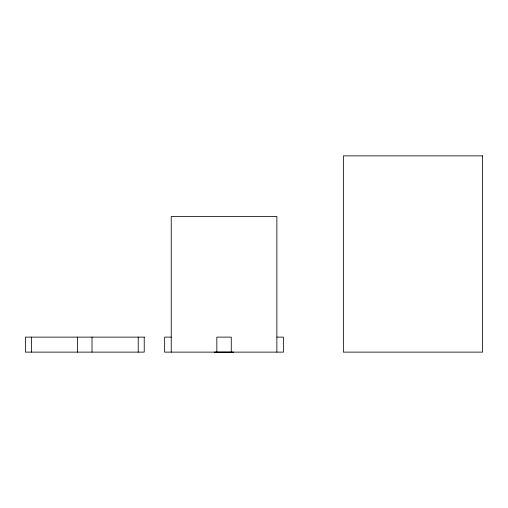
<?xml version="1.0" encoding="UTF-8"?>
<svg xmlns="http://www.w3.org/2000/svg" width="508" height="508" viewBox="0 0 508 508"><rect width="100%" height="100%" fill="white"/><g stroke="black" fill="none" stroke-linecap="round" stroke-linejoin="round"><path stroke-width="0.76" d="M214.287 352.127L233.655 352.127M171.234 337.121L164.636 337.121L164.636 352.127L283.464 352.127L283.464 337.121L276.86 337.121M276.86 352.127L276.86 216.491L171.234 216.491L171.234 352.127M231.254 352.127L231.254 337.121L216.846 337.121L216.846 352.127M138.227 337.121L138.227 352.127M92.018 337.121L92.018 352.127M77.616 337.121L77.616 352.127M31.401 337.121L31.401 352.127M482.6 155.873L343.364 155.873L343.364 352.127L482.6 352.127L482.6 155.873M144.228 337.121L25.4 337.121L25.4 352.127L144.228 352.127L144.228 337.121"/></g></svg>
